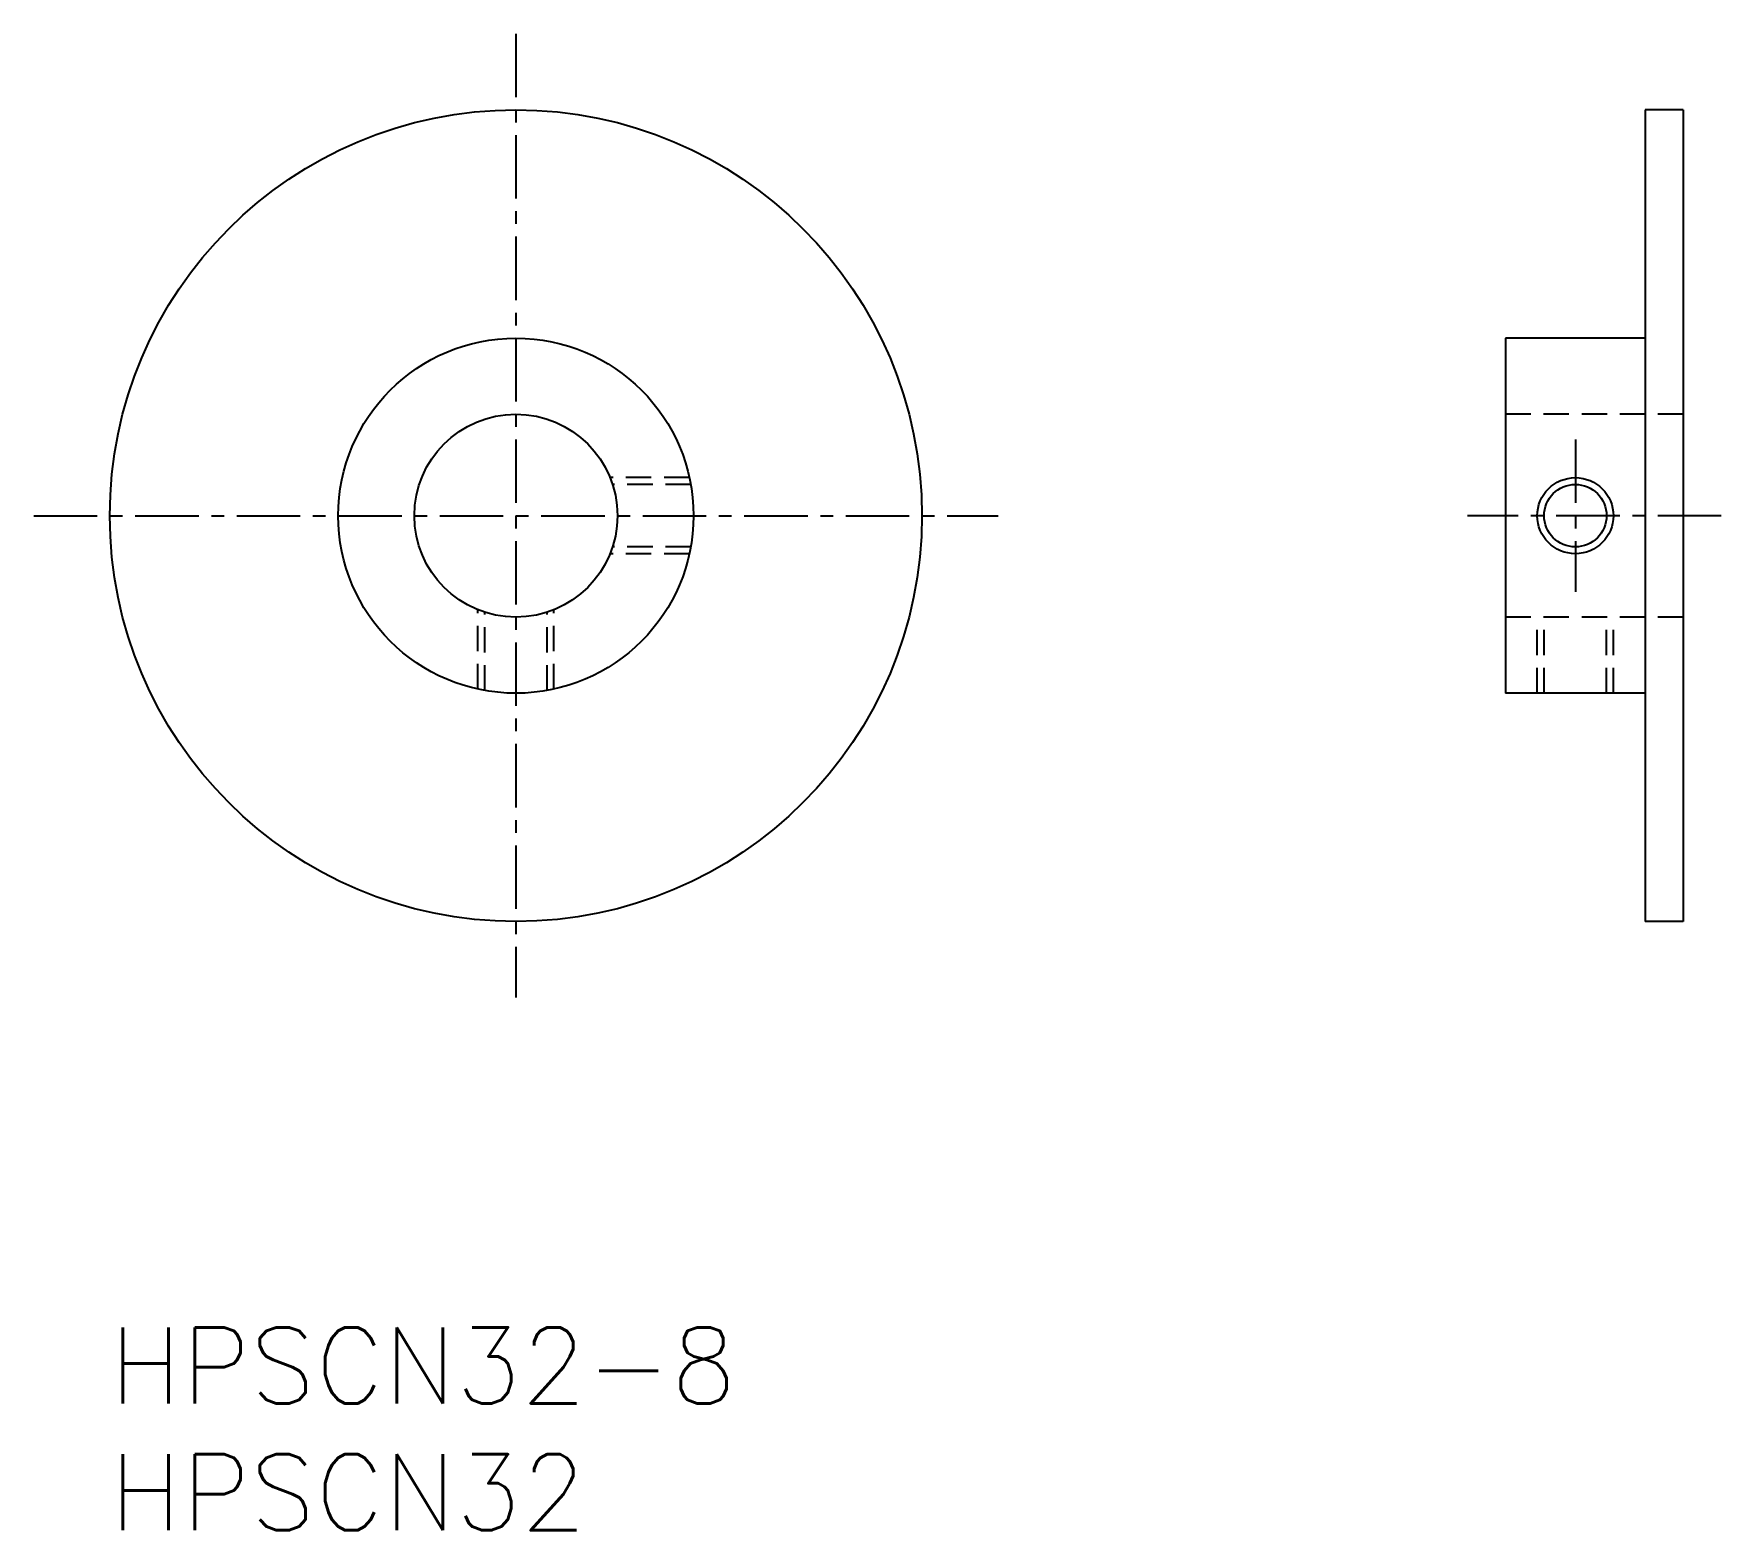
# Model space of a CAD drawing. Extents: x -524.8 to -458.3, y -179.6 to -120.6.
import ezdxf

# ---------------------------------------------------------------- set-up
doc = ezdxf.new("R2010")
doc.units = 0
doc.header["$LTSCALE"] = 2
doc.linetypes.add('CENTER', pattern=[2, 1.25, -0.25, 0.25, -0.25])
doc.linetypes.add('DASHED', pattern=[0.75, 0.5, -0.25])
doc.layers.get('0').update_dxf_attribs({"linetype": 'CONTINUOUS'})
doc.layers.add('CENTER', color=1, linetype='CENTER')
doc.styles.get("Standard").update_dxf_attribs({"font": 'txt.shx', "bigfont": 'bigfont.shx'})

msp = doc.modelspace()

# ---------------------------------------------------------------- linework, layer by layer
at = {"color": 7, "linetype": 'CONTINUOUS'}
for p, q in [((-459.788, -123.561), (-461.288, -123.561)), ((-461.288, -123.561), (-461.288, -155.561)), ((-459.788, -123.561), (-459.788, -155.561)), ((-461.288, -132.561), (-466.788, -132.561)), ((-466.788, -132.561), (-466.788, -146.561)), ((-461.288, -146.561), (-466.788, -146.561)), ((-459.788, -155.561), (-461.288, -155.561))]:
    msp.add_line(p, q, dxfattribs=at)
at = {"color": 3, "linetype": 'DASHED'}
for p, q in [((-459.788, -135.561), (-466.788, -135.561)), ((-498.951, -138.061), (-502.08, -138.061)), ((-498.897, -138.331), (-501.982, -138.331)), ((-498.897, -140.79), (-501.982, -140.79)), ((-498.951, -141.061), (-502.08, -141.061)), ((-507.288, -146.398), (-507.288, -143.269)), ((-507.018, -146.452), (-507.018, -143.367)), ((-504.559, -146.452), (-504.559, -143.367)), ((-504.288, -146.398), (-504.288, -143.269)), ((-459.788, -143.561), (-466.788, -143.561)), ((-465.538, -146.561), (-465.538, -143.561)), ((-465.268, -146.561), (-465.268, -143.561)), ((-462.809, -146.561), (-462.809, -143.561)), ((-462.538, -146.561), (-462.538, -143.561))]:
    msp.add_line(p, q, dxfattribs=at)
at = {"color": 7, "linetype": 'CONTINUOUS'}
for centre, radius in [((-505.788, -139.561), 16), ((-505.788, -139.561), 7), ((-505.788, -139.561), 4), ((-464.038, -139.561), 1.23)]:
    msp.add_circle(centre, radius, dxfattribs=at)
at = {"color": 3, "linetype": 'CONTINUOUS'}
msp.add_circle((-464.038, -139.561), 1.5, dxfattribs=at)
at = {"layer": 'CENTER', "color": 1, "linetype": 'CENTER'}
for p, q in [((-505.788, -120.561), (-505.788, -158.561)), ((-464.038, -136.561), (-464.038, -142.561)), ((-524.788, -139.561), (-486.788, -139.561)), ((-458.288, -139.561), (-468.288, -139.561))]:
    msp.add_line(p, q, dxfattribs=at)

# ---------------------------------------------------------------- texts
at = {"color": 7, "linetype": 'CONTINUOUS'}
for s, p in [('HPSCN32-8', (-521.788, -174.561)), ('HPSCN32', (-521.788, -179.561))]:
    msp.add_text(s, height=3, dxfattribs=at).set_placement(p)

doc.saveas('drawing.dxf')
